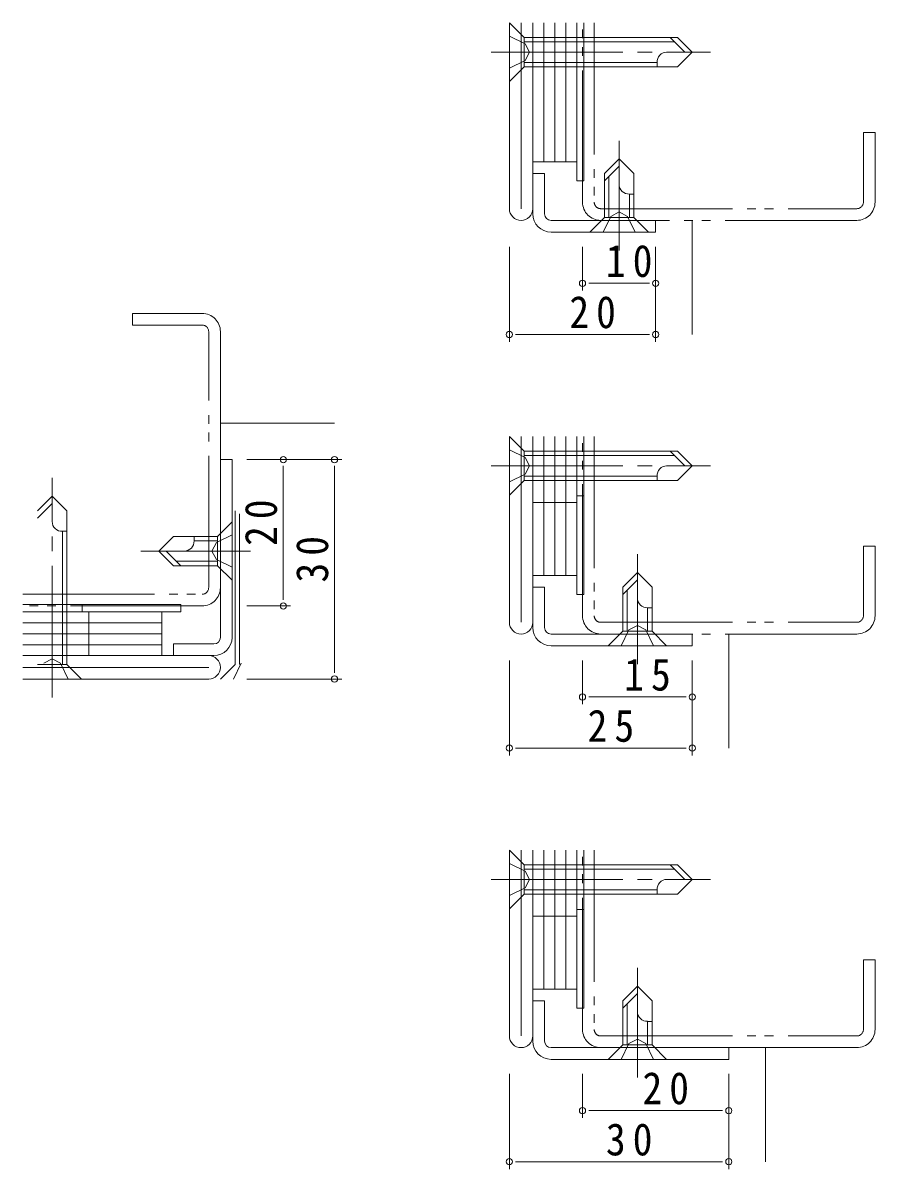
# Model space of a CAD drawing. Units: millimetres, scale not verified. Extents: x -841 to 292, y -594 to 212.
# Drawn here: x -259.5 to -143, y -127.1 to 29.6 of the extents above; entities that cross this region are included whole.
import ezdxf

# ---------------------------------------------------------------- set-up
doc = ezdxf.new("R2010")
doc.units = ezdxf.units.MM
doc.header["$LTSCALE"] = 2
for name, pattern in [('CHAIN2', [12, 9, -1, 1, -1]), ('DASHED3', [4, 3, -1]), ('DOUBLE_CHAIN2', [12.8, 9, -1, 0.6, -0.6, 0.6, -1])]:
    doc.linetypes.add(name, pattern=pattern)
for name, color, linetype, lineweight in [('0-4_YSS_K', 3, 'DOUBLE_CHAIN2', 9), ('0-5_YKK_D', 6, 'Continuous', 9), ('0-7_YKK_13', 4, 'Continuous', 9), ('0-8_YKK_11', 7, 'Continuous', 9)]:
    doc.layers.add(name, color=color, linetype=linetype, lineweight=lineweight)
doc.styles.add('ＭＳ ゴシック', font='')
doc.styles.get('ＭＳ ゴシック').set_extended_font_data('MS Gothic')

msp = doc.modelspace()

# ---------------------------------------------------------------- linework, layer by layer
at = {"layer": '0-4_YSS_K'}
for p, q in [((-167.998, 2.643), (-167.998, -12.957)), ((-232.512, -25.066), (-216.912, -25.066)), ((-162.998, -53.911), (-162.998, -69.511)), ((-157.998, -110.465), (-157.998, -126.065))]:
    msp.add_line(p, q, dxfattribs=at)
at = {"layer": '0-5_YKK_D'}
for p, q in [((-192.998, -0.957), (-192.998, -13.957)), ((-182.998, -0.957), (-182.998, -6.957)), ((-172.998, -0.957), (-172.998, -13.957)), ((-172.998, -0.957), (-172.998, -6.957)), ((-182.148, -5.957), (-181.298, -5.957)), ((-174.698, -5.957), (-181.298, -5.957)), ((-173.848, -5.957), (-174.698, -5.957)), ((-192.148, -12.957), (-191.298, -12.957)), ((-174.698, -12.957), (-191.298, -12.957)), ((-173.848, -12.957), (-174.698, -12.957)), ((-228.912, -30.066), (-215.912, -30.066)), ((-228.912, -30.066), (-222.912, -30.066)), ((-223.912, -30.916), (-223.912, -31.766)), ((-216.912, -30.916), (-216.912, -31.766)), ((-223.912, -31.766), (-223.912, -48.366)), ((-216.912, -31.766), (-216.912, -58.366)), ((-223.912, -49.216), (-223.912, -48.366)), ((-228.912, -50.066), (-222.912, -50.066)), ((-192.998, -57.511), (-192.998, -70.511)), ((-182.998, -57.511), (-182.998, -63.511)), ((-167.998, -57.511), (-167.998, -70.511)), ((-167.998, -57.511), (-167.998, -63.511)), ((-216.912, -59.216), (-216.912, -58.366)), ((-228.912, -60.066), (-215.912, -60.066)), ((-182.148, -62.511), (-181.298, -62.511)), ((-169.698, -62.511), (-181.298, -62.511)), ((-168.848, -62.511), (-169.698, -62.511)), ((-192.148, -69.511), (-191.298, -69.511)), ((-169.698, -69.511), (-191.298, -69.511)), ((-168.848, -69.511), (-169.698, -69.511)), ((-192.998, -114.065), (-192.998, -127.065)), ((-182.998, -114.065), (-182.998, -120.065)), ((-162.998, -114.065), (-162.998, -127.065)), ((-162.998, -114.065), (-162.998, -120.065)), ((-182.148, -119.065), (-181.298, -119.065)), ((-164.698, -119.065), (-181.298, -119.065)), ((-163.848, -119.065), (-164.698, -119.065)), ((-192.148, -126.065), (-191.298, -126.065)), ((-164.698, -126.065), (-191.298, -126.065)), ((-163.848, -126.065), (-164.698, -126.065))]:
    msp.add_line(p, q, dxfattribs=at)
for centre, start, end in [((-182.998, -5.957), 0, 180), ((-182.998, -5.957), 180, 0), ((-172.998, -5.957), 0, 180), ((-172.998, -5.957), 180, 0), ((-192.998, -12.957), 0, 180), ((-172.998, -12.957), 0, 180), ((-192.998, -12.957), 180, 0), ((-172.998, -12.957), 180, 0), ((-223.912, -30.066), 90, 270), ((-223.912, -30.066), 270, 90), ((-216.912, -30.066), 90, 270), ((-216.912, -30.066), 270, 90), ((-223.912, -50.066), 90, 270), ((-223.912, -50.066), 270, 90), ((-216.912, -60.066), 90, 270), ((-216.912, -60.066), 270, 90), ((-182.998, -62.511), 0, 180), ((-182.998, -62.511), 180, 0), ((-167.998, -62.511), 0, 180), ((-167.998, -62.511), 180, 0), ((-192.998, -69.511), 0, 180), ((-192.998, -69.511), 180, 0), ((-167.998, -69.511), 0, 180), ((-167.998, -69.511), 180, 0), ((-182.998, -119.065), 0, 180), ((-182.998, -119.065), 180, 0), ((-162.998, -119.065), 0, 180), ((-162.998, -119.065), 180, 0), ((-192.998, -126.065), 0, 180), ((-192.998, -126.065), 180, 0), ((-162.998, -126.065), 0, 180), ((-162.998, -126.065), 180, 0)]:
    msp.add_arc(centre, 0.425, start, end, dxfattribs=at)
at = {"layer": '0-7_YKK_13'}
for p, q in [((-192.998, 29.643), (-192.998, 21.643)), ((-192.998, 29.643), (-190.998, 27.643)), ((-189.798, 10.643), (-189.798, 29.643)), ((-188.298, 10.643), (-188.298, 29.643)), ((-188.298, 10.643), (-188.298, 29.643)), ((-186.798, 10.643), (-186.798, 29.643)), ((-186.798, 10.643), (-186.798, 29.643)), ((-185.298, 10.643), (-185.298, 29.643)), ((-185.298, 10.643), (-185.298, 29.643)), ((-183.798, 8.043), (-183.798, 29.643)), ((-183.798, 10.643), (-183.798, 29.643)), ((-182.798, 29.643), (-182.798, 8.043)), ((-190.998, 27.643), (-169.998, 27.643)), ((-190.998, 23.643), (-190.998, 27.643)), ((-190.998, 27.043), (-170.398, 27.043)), ((-170.998, 27.643), (-168.998, 25.643)), ((-169.998, 27.643), (-167.998, 25.643)), ((-169.998, 23.643), (-167.998, 25.643)), ((-192.998, 21.643), (-190.998, 23.643)), ((-190.998, 24.243), (-172.798, 24.243)), ((-190.998, 23.643), (-169.998, 23.643)), ((-172.798, 24.243), (-172.798, 23.643)), ((-179.998, 9.043), (-177.998, 11.043)), ((-175.998, 9.043), (-177.998, 11.043)), ((-188.298, 10.643), (-189.798, 10.643)), ((-186.798, 10.643), (-188.298, 10.643)), ((-185.298, 10.643), (-186.798, 10.643)), ((-183.798, 10.643), (-185.298, 10.643)), ((-179.998, 8.043), (-177.998, 10.043)), ((-182.798, 8.043), (-183.798, 8.043)), ((-179.998, 3.043), (-179.998, 9.043)), ((-179.398, 3.043), (-179.398, 8.643)), ((-175.998, 3.043), (-175.998, 9.043)), ((-176.598, 3.043), (-176.598, 6.243)), ((-176.598, 6.243), (-175.998, 6.243)), ((-181.998, 1.043), (-179.998, 3.043)), ((-175.998, 3.043), (-179.998, 3.043)), ((-173.998, 1.043), (-175.998, 3.043)), ((-181.998, 1.043), (-173.998, 1.043)), ((-192.998, -26.911), (-192.998, -34.911)), ((-192.998, -26.911), (-190.998, -28.911)), ((-189.798, -45.911), (-189.798, -26.911)), ((-188.298, -45.911), (-188.298, -26.911)), ((-188.298, -45.911), (-188.298, -26.911)), ((-186.798, -45.911), (-186.798, -26.911)), ((-186.798, -45.911), (-186.798, -26.911)), ((-185.298, -45.911), (-185.298, -26.911)), ((-185.298, -45.911), (-185.298, -26.911)), ((-183.798, -48.511), (-183.798, -26.911)), ((-183.798, -45.911), (-183.798, -26.911)), ((-182.798, -26.911), (-182.798, -48.511)), ((-190.998, -28.911), (-169.998, -28.911)), ((-190.998, -32.911), (-190.998, -28.911)), ((-190.998, -29.511), (-170.398, -29.511)), ((-170.998, -28.911), (-168.998, -30.911)), ((-169.998, -28.911), (-167.998, -30.911)), ((-169.998, -32.911), (-167.998, -30.911)), ((-190.998, -32.311), (-172.798, -32.311)), ((-172.798, -32.311), (-172.798, -32.911)), ((-192.998, -34.911), (-190.998, -32.911)), ((-190.998, -32.911), (-169.998, -32.911)), ((-257.512, -37.066), (-255.512, -35.066)), ((-253.512, -37.066), (-255.512, -35.066)), ((-257.512, -38.066), (-255.512, -36.066)), ((-253.512, -58.066), (-253.512, -37.066)), ((-230.5, -58.066), (-230.5, -37.066)), ((-229.9, -58.066), (-229.9, -37.466)), ((-230.912, -38.566), (-232.912, -40.566)), ((-230.912, -46.566), (-230.912, -38.566)), ((-254.112, -58.066), (-254.112, -39.866)), ((-254.112, -39.866), (-253.512, -39.866)), ((-238.912, -40.566), (-240.912, -42.566)), ((-232.912, -40.566), (-238.912, -40.566)), ((-236.112, -41.166), (-236.112, -40.566)), ((-232.912, -40.566), (-232.912, -44.566)), ((-232.912, -41.166), (-236.112, -41.166)), ((-238.912, -44.566), (-240.912, -42.566)), ((-237.912, -44.566), (-239.912, -42.566)), ((-232.912, -44.566), (-238.912, -44.566)), ((-232.912, -43.966), (-238.512, -43.966)), ((-230.912, -46.566), (-232.912, -44.566)), ((-188.298, -45.911), (-189.798, -45.911)), ((-186.798, -45.911), (-188.298, -45.911)), ((-185.298, -45.911), (-186.798, -45.911)), ((-183.798, -45.911), (-185.298, -45.911)), ((-177.498, -47.511), (-175.498, -45.511)), ((-177.498, -48.511), (-175.498, -46.511)), ((-173.498, -47.511), (-175.498, -45.511)), ((-182.798, -48.511), (-183.798, -48.511)), ((-177.498, -53.511), (-177.498, -47.511)), ((-176.898, -53.511), (-176.898, -47.911)), ((-173.498, -53.511), (-173.498, -47.511)), ((-259.512, -49.866), (-237.912, -49.866)), ((-237.912, -49.866), (-237.912, -50.866)), ((-237.912, -50.866), (-259.512, -50.866)), ((-240.512, -50.866), (-259.512, -50.866)), ((-240.512, -50.866), (-240.512, -52.366)), ((-174.098, -53.511), (-174.098, -50.311)), ((-174.098, -50.311), (-173.498, -50.311)), ((-240.512, -52.366), (-259.512, -52.366)), ((-240.512, -52.366), (-259.512, -52.366)), ((-240.512, -52.366), (-240.512, -53.866)), ((-240.512, -53.866), (-259.512, -53.866)), ((-240.512, -53.866), (-259.512, -53.866)), ((-240.512, -53.866), (-240.512, -55.366)), ((-179.498, -55.511), (-177.498, -53.511)), ((-173.498, -53.511), (-177.498, -53.511)), ((-171.498, -55.511), (-173.498, -53.511)), ((-240.512, -55.366), (-259.512, -55.366)), ((-240.512, -55.366), (-259.512, -55.366)), ((-240.512, -55.366), (-240.512, -56.866)), ((-179.498, -55.511), (-171.498, -55.511)), ((-240.512, -56.866), (-259.512, -56.866)), ((-253.512, -58.066), (-257.512, -58.066)), ((-251.512, -60.066), (-253.512, -58.066)), ((-232.5, -60.066), (-230.5, -58.066)), ((-259.512, -60.066), (-251.512, -60.066)), ((-192.998, -83.465), (-192.998, -91.465)), ((-192.998, -83.465), (-190.998, -85.465)), ((-189.798, -102.465), (-189.798, -83.465)), ((-188.298, -102.465), (-188.298, -83.465)), ((-188.298, -102.465), (-188.298, -83.465)), ((-186.798, -102.465), (-186.798, -83.465)), ((-186.798, -102.465), (-186.798, -83.465)), ((-185.298, -102.465), (-185.298, -83.465)), ((-185.298, -102.465), (-185.298, -83.465)), ((-183.798, -105.065), (-183.798, -83.465)), ((-183.798, -102.465), (-183.798, -83.465)), ((-182.798, -83.465), (-182.798, -105.065)), ((-190.998, -85.465), (-169.998, -85.465)), ((-190.998, -89.465), (-190.998, -85.465)), ((-190.998, -86.065), (-170.398, -86.065)), ((-170.998, -85.465), (-168.998, -87.465)), ((-169.998, -85.465), (-167.998, -87.465)), ((-169.998, -89.465), (-167.998, -87.465)), ((-190.998, -88.865), (-172.798, -88.865)), ((-172.798, -88.865), (-172.798, -89.465)), ((-192.998, -91.465), (-190.998, -89.465)), ((-190.998, -89.465), (-169.998, -89.465)), ((-188.298, -102.465), (-189.798, -102.465)), ((-186.798, -102.465), (-188.298, -102.465)), ((-185.298, -102.465), (-186.798, -102.465)), ((-183.798, -102.465), (-185.298, -102.465)), ((-177.498, -104.065), (-175.498, -102.065)), ((-177.498, -105.065), (-175.498, -103.065)), ((-173.498, -104.065), (-175.498, -102.065)), ((-177.498, -110.065), (-177.498, -104.065)), ((-176.898, -110.065), (-176.898, -104.465)), ((-173.498, -110.065), (-173.498, -104.065)), ((-182.798, -105.065), (-183.798, -105.065)), ((-174.098, -110.065), (-174.098, -106.865)), ((-174.098, -106.865), (-173.498, -106.865)), ((-179.498, -112.065), (-177.498, -110.065)), ((-173.498, -110.065), (-177.498, -110.065)), ((-171.498, -112.065), (-173.498, -110.065)), ((-179.498, -112.065), (-171.498, -112.065))]:
    msp.add_line(p, q, dxfattribs=at)
at = {"layer": '0-7_YKK_13', "linetype": 'DASHED3'}
for p, q in [((-192.998, 27.843), (-190.845, 26.793)), ((-190.845, 26.793), (-190.234, 25.643)), ((-190.845, 24.493), (-190.234, 25.643)), ((-192.998, 23.443), (-190.845, 24.493)), ((-180.198, 1.043), (-179.148, 3.196)), ((-179.148, 3.196), (-177.998, 3.807)), ((-176.848, 3.196), (-177.998, 3.807)), ((-175.798, 1.043), (-176.848, 3.196)), ((-192.998, -28.711), (-190.845, -29.761)), ((-190.845, -29.761), (-190.234, -30.911)), ((-190.845, -32.061), (-190.234, -30.911)), ((-192.998, -33.111), (-190.845, -32.061)), ((-189.798, -35.911), (-188.298, -35.911)), ((-188.298, -35.911), (-186.798, -35.911)), ((-186.798, -35.911), (-185.298, -35.911)), ((-185.298, -35.911), (-183.798, -35.911)), ((-183.798, -35.011), (-182.798, -35.011)), ((-230.912, -40.366), (-233.065, -41.416)), ((-233.065, -41.416), (-233.676, -42.566)), ((-233.065, -43.716), (-233.676, -42.566)), ((-230.912, -44.766), (-233.065, -43.716)), ((-251.412, -50.866), (-251.412, -49.866)), ((-250.512, -52.366), (-250.512, -50.866)), ((-250.512, -53.866), (-250.512, -52.366)), ((-176.648, -53.358), (-175.498, -52.747)), ((-174.348, -53.358), (-175.498, -52.747)), ((-250.512, -55.366), (-250.512, -53.866)), ((-177.698, -55.511), (-176.648, -53.358)), ((-173.298, -55.511), (-174.348, -53.358)), ((-250.512, -56.866), (-250.512, -55.366)), ((-256.662, -57.913), (-255.512, -57.301)), ((-254.362, -57.913), (-255.512, -57.301)), ((-253.312, -60.066), (-254.362, -57.913)), ((-230.7, -60.066), (-229.65, -57.913)), ((-192.998, -85.265), (-190.845, -86.315)), ((-190.845, -86.315), (-190.234, -87.465)), ((-190.845, -88.615), (-190.234, -87.465)), ((-192.998, -89.665), (-190.845, -88.615)), ((-183.798, -91.565), (-182.798, -91.565)), ((-189.798, -92.465), (-188.298, -92.465)), ((-188.298, -92.465), (-186.798, -92.465)), ((-186.798, -92.465), (-185.298, -92.465)), ((-185.298, -92.465), (-183.798, -92.465)), ((-176.648, -109.912), (-175.498, -109.301)), ((-174.348, -109.912), (-175.498, -109.301)), ((-177.698, -112.065), (-176.648, -109.912)), ((-173.298, -112.065), (-174.348, -109.912))]:
    msp.add_line(p, q, dxfattribs=at)
at = {"layer": '0-7_YKK_13', "linetype": 'CHAIN2'}
for p, q in [((-195.498, 25.643), (-165.498, 25.643)), ((-177.998, -1.457), (-177.998, 13.543)), ((-195.498, -30.911), (-165.498, -30.911)), ((-255.512, -62.566), (-255.512, -32.566)), ((-228.412, -42.566), (-243.412, -42.566)), ((-175.498, -58.011), (-175.498, -43.011)), ((-195.498, -87.465), (-165.498, -87.465)), ((-175.498, -114.565), (-175.498, -99.565))]:
    msp.add_line(p, q, dxfattribs=at)
at = {"layer": '0-7_YKK_13'}
for centre, start, end in [((-171.466, 24.309), 90, 182.86598), ((-176.664, 7.574), 180, 272.86598), ((-171.466, -32.244), 90, 182.86598), ((-254.179, -38.534), 180, 272.86598), ((-237.444, -41.232), 270, 2.86598), ((-174.164, -48.979), 180, 272.86598), ((-171.466, -88.798), 90, 182.86598), ((-174.164, -105.533), 180, 272.86598)]:
    msp.add_arc(centre, 1.333, start, end, dxfattribs=at)
at = {"layer": '0-8_YKK_11'}
for p, q in [((-192.998, 29.643), (-192.998, 4.243)), ((-191.398, 4.243), (-191.398, 29.643)), ((-189.798, 4.243), (-189.798, 29.643)), ((-172.998, 2.643), (-187.298, 2.643)), ((-192.998, -26.911), (-192.998, -52.311)), ((-191.398, -52.311), (-191.398, -26.911)), ((-189.798, -52.311), (-189.798, -26.911)), ((-232.512, -30.066), (-232.512, -54.366)), ((-234.112, -56.866), (-259.512, -56.866)), ((-234.112, -58.466), (-259.512, -58.466)), ((-259.512, -60.066), (-234.112, -60.066)), ((-192.998, -83.465), (-192.998, -108.865)), ((-191.398, -108.865), (-191.398, -83.465)), ((-189.798, -108.865), (-189.798, -83.465)), ((-162.998, -110.465), (-187.298, -110.465))]:
    msp.add_line(p, q, dxfattribs=at)
at = {"layer": '0-8_YKK_11', "linetype": 'DOUBLE_CHAIN2'}
for p, q in [((-182.998, 5.143), (-182.998, 29.643)), ((-181.398, 29.643), (-181.398, 5.143)), ((-180.498, 4.243), (-145.498, 4.243)), ((-145.498, 2.643), (-180.498, 2.643)), ((-234.112, -47.566), (-234.112, -12.566)), ((-232.512, -12.566), (-232.512, -47.566)), ((-182.998, -51.411), (-182.998, -26.911)), ((-181.398, -26.911), (-181.398, -51.411)), ((-259.512, -48.466), (-235.012, -48.466)), ((-235.012, -50.066), (-259.512, -50.066)), ((-180.498, -52.311), (-145.498, -52.311)), ((-145.498, -53.911), (-180.498, -53.911)), ((-182.998, -107.965), (-182.998, -83.465)), ((-181.398, -83.465), (-181.398, -107.965)), ((-180.498, -108.865), (-145.498, -108.865)), ((-145.498, -110.465), (-180.498, -110.465))]:
    msp.add_line(p, q, dxfattribs=at)
for points in [[(-144.598, 5.143), (-144.598, 14.643), (-142.998, 14.643), (-142.998, 5.143)], [(-235.012, -11.666), (-244.512, -11.666), (-244.512, -10.066), (-235.012, -10.066)], [(-144.598, -51.411), (-144.598, -41.911), (-142.998, -41.911), (-142.998, -51.411)], [(-144.598, -107.965), (-144.598, -98.465), (-142.998, -98.465), (-142.998, -107.965)]]:
    msp.add_lwpolyline(points, dxfattribs=at)
at = {"layer": '0-8_YKK_11'}
for points in [[(-188.198, 3.543), (-188.198, 9.043), (-189.798, 9.043), (-189.798, 3.543)], [(-187.298, 1.043), (-172.998, 1.043), (-172.998, 2.643)], [(-230.912, -54.366), (-230.912, -30.066), (-232.512, -30.066)], [(-188.198, -53.011), (-188.198, -47.511), (-189.798, -47.511), (-189.798, -53.011)], [(-187.298, -55.511), (-167.998, -55.511), (-167.998, -53.911), (-187.298, -53.911)], [(-233.412, -55.266), (-238.912, -55.266), (-238.912, -56.866), (-233.412, -56.866)], [(-188.198, -109.565), (-188.198, -104.065), (-189.798, -104.065), (-189.798, -109.565)], [(-187.298, -112.065), (-162.998, -112.065), (-162.998, -110.465)]]:
    msp.add_lwpolyline(points, dxfattribs=at)
at = {"layer": '0-8_YKK_11', "linetype": 'DOUBLE_CHAIN2'}
for centre, radius, start, end in [((-180.498, 5.143), 2.5, 180, 270), ((-180.498, 5.143), 0.9, 180.00096, 270.00096), ((-145.498, 5.143), 0.9, 270, 0), ((-145.498, 5.143), 2.5, 270, 0), ((-235.012, -12.566), 2.5, 0, 90), ((-235.012, -12.566), 0.9, 0, 90), ((-235.012, -47.566), 2.5, 270, 0), ((-235.012, -47.566), 0.9, 270.00096, 0.00096), ((-180.498, -51.411), 2.5, 180, 270), ((-180.498, -51.411), 0.9, 180.00096, 270.00096), ((-145.498, -51.411), 0.9, 270, 0), ((-145.498, -51.411), 2.5, 270, 0), ((-180.498, -107.965), 2.5, 180, 270), ((-180.498, -107.965), 0.9, 180.00096, 270.00096), ((-145.498, -107.965), 0.9, 270, 0), ((-145.498, -107.965), 2.5, 270, 0)]:
    msp.add_arc(centre, radius, start, end, dxfattribs=at)
at = {"layer": '0-8_YKK_11'}
for centre, radius, start, end in [((-191.398, 4.243), 1.6, 180, 0), ((-187.298, 3.543), 2.5, 180, 270), ((-187.298, 3.543), 0.9, 180, 270), ((-191.398, -52.311), 1.6, 180, 0), ((-187.298, -53.011), 2.5, 180, 270), ((-187.298, -53.011), 0.9, 180, 270), ((-233.412, -54.366), 0.9, 270, 0), ((-233.412, -54.366), 2.5, 270, 0), ((-234.112, -58.466), 1.6, 270, 90), ((-191.398, -108.865), 1.6, 180, 0), ((-187.298, -109.565), 2.5, 180, 270), ((-187.298, -109.565), 0.9, 180, 270)]:
    msp.add_arc(centre, radius, start, end, dxfattribs=at)

# ---------------------------------------------------------------- texts
at = {"layer": '0-5_YKK_D', "color": 7, "char_height": 4.399, "attachment_point": 7, "style": 'ＭＳ ゴシック'}
for s, insert in [('\\T1.36;\\W0.9;10', (-179.798, -5.157)), ('\\T1.36;\\W0.9;20', (-184.798, -12.157)), ('\\T1.36;\\W0.9;15', (-177.298, -61.711)), ('\\T1.36;\\W0.9;25', (-182.298, -68.711)), ('\\T1.36;\\W0.9;20', (-174.798, -118.265)), ('\\T1.36;\\W0.9;30', (-179.798, -125.265))]:
    msp.add_mtext(s, dxfattribs=dict(at, insert=insert))
at = {"layer": '0-5_YKK_D', "color": 7, "char_height": 4.399, "attachment_point": 7, "rotation": 90, "style": 'ＭＳ ゴシック'}
for s, insert in [('\\T1.36;\\W0.9;20', (-224.712, -41.866)), ('\\T1.36;\\W0.9;30', (-217.712, -46.866))]:
    msp.add_mtext(s, dxfattribs=dict(at, insert=insert))

doc.saveas('drawing.dxf')
